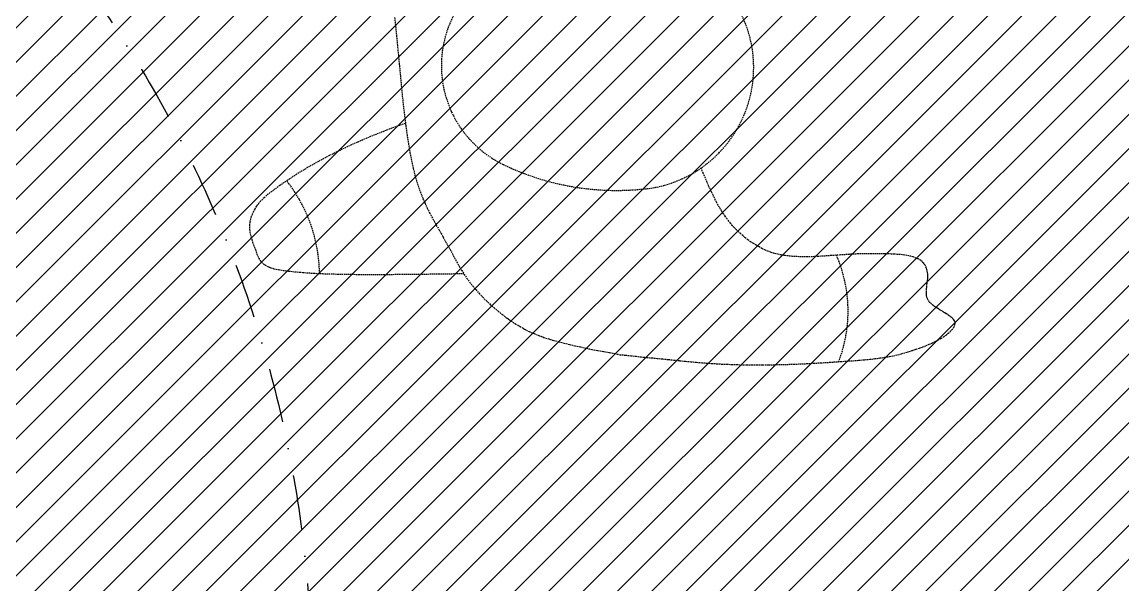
# Model space of a CAD drawing. Header units: millimetres. Extents: x -108767 to 78913, y -380878 to 1470.
# Drawn here: x -50439 to -49429, y -171128 to -170612 of the extents above; entities that cross this region are included whole.
import ezdxf

# ---------------------------------------------------------------- set-up
doc = ezdxf.new("R2010")
doc.units = ezdxf.units.MM
doc.header["$LTSCALE"] = 10
doc.linetypes.add('DASHDOT', pattern=[1, 0.5, -0.25, 0, -0.25])
doc.linetypes.add('HIDDEN2', pattern=[0.1875, 0.125, -0.0625])
for name, color, linetype in [('001增减墙体', 147, 'Continuous'), ('3-New Window', 4, 'Continuous'), ('DOOR', 60, 'Continuous')]:
    doc.layers.add(name, color=color, linetype=linetype)

# ---------------------------------------------------------------- blocks, each defined once
blk = doc.blocks.new('1')
at = {"color": 59, "linetype": 'HIDDEN2'}
for p, q in [((69037.4, 197898), (69033, 197897.4)), ((69037.4, 197898), (69033, 197897.4)), ((69041.9, 197898.6), (69037.4, 197898)), ((69041.9, 197898.6), (69037.4, 197898)), ((69046.7, 197899.2), (69041.9, 197898.6)), ((69046.7, 197899.2), (69041.9, 197898.6)), ((69051.7, 197899.6), (69046.7, 197899.2)), ((69051.7, 197899.6), (69046.7, 197899.2)), ((69056.9, 197900.1), (69051.7, 197899.6)), ((69056.9, 197900.1), (69051.7, 197899.6)), ((69062.3, 197900.5), (69056.9, 197900.1)), ((69062.3, 197900.5), (69056.9, 197900.1)), ((69067.9, 197900.9), (69062.3, 197900.5)), ((69067.9, 197900.9), (69062.3, 197900.5)), ((69073.7, 197901.3), (69067.9, 197900.9)), ((69073.7, 197901.3), (69067.9, 197900.9)), ((69079.7, 197901.7), (69073.7, 197901.3)), ((69079.7, 197901.7), (69073.7, 197901.3)), ((69085.9, 197902.1), (69079.7, 197901.7)), ((69085.9, 197902.1), (69079.7, 197901.7)), ((69092.1, 197902.5), (69085.9, 197902.1)), ((69092.1, 197902.5), (69085.9, 197902.1)), ((69098.4, 197902.8), (69092.1, 197902.5)), ((69098.4, 197902.8), (69092.1, 197902.5)), ((69104.7, 197903.2), (69098.4, 197902.8)), ((69104.7, 197903.2), (69098.4, 197902.8)), ((69110.9, 197903.5), (69104.7, 197903.2)), ((69110.9, 197903.5), (69104.7, 197903.2)), ((69117, 197903.7), (69110.9, 197903.5)), ((69117, 197903.7), (69110.9, 197903.5)), ((69123, 197903.9), (69117, 197903.7)), ((69123, 197903.9), (69117, 197903.7)), ((69128.8, 197904.1), (69123, 197903.9)), ((69128.8, 197904.1), (69123, 197903.9)), ((69134.5, 197904.2), (69128.8, 197904.1)), ((69134.5, 197904.2), (69128.8, 197904.1)), ((69139.9, 197904.3), (69134.5, 197904.2)), ((69139.9, 197904.3), (69134.5, 197904.2)), ((69145.2, 197904.4), (69139.9, 197904.3)), ((69145.2, 197904.4), (69139.9, 197904.3)), ((69150.3, 197904.4), (69145.2, 197904.4)), ((69150.3, 197904.4), (69145.2, 197904.4)), ((69155.3, 197904.3), (69150.3, 197904.4)), ((69155.3, 197904.3), (69150.3, 197904.4)), ((69160.1, 197904.3), (69155.3, 197904.3)), ((69160.1, 197904.3), (69155.3, 197904.3)), ((69164.8, 197904.2), (69160.1, 197904.3)), ((69164.8, 197904.2), (69160.1, 197904.3)), ((69169.3, 197904.1), (69164.8, 197904.2)), ((69169.3, 197904.1), (69164.8, 197904.2)), ((69173.8, 197903.9), (69169.3, 197904.1)), ((69173.8, 197903.9), (69169.3, 197904.1)), ((69178.2, 197903.8), (69173.8, 197903.9)), ((69178.2, 197903.8), (69173.8, 197903.9)), ((69182.7, 197903.6), (69178.2, 197903.8)), ((69182.7, 197903.6), (69178.2, 197903.8)), ((69187.1, 197903.3), (69182.7, 197903.6)), ((69187.1, 197903.3), (69182.7, 197903.6)), ((69191.6, 197903.1), (69187.1, 197903.3)), ((69191.6, 197903.1), (69187.1, 197903.3)), ((69196.2, 197902.7), (69191.6, 197903.1)), ((69196.2, 197902.7), (69191.6, 197903.1)), ((69201, 197902.4), (69196.2, 197902.7)), ((69201, 197902.4), (69196.2, 197902.7)), ((69205.9, 197901.9), (69201, 197902.4)), ((69205.9, 197901.9), (69201, 197902.4)), ((69210.9, 197901.5), (69205.9, 197901.9)), ((69210.9, 197901.5), (69205.9, 197901.9)), ((69216, 197901), (69210.9, 197901.5)), ((69216, 197901), (69210.9, 197901.5)), ((69221.2, 197900.5), (69216, 197901)), ((69221.2, 197900.5), (69216, 197901)), ((69226.5, 197900), (69221.2, 197900.5)), ((69226.5, 197900), (69221.2, 197900.5)), ((69231.7, 197899.4), (69226.5, 197900)), ((69231.7, 197899.4), (69226.5, 197900)), ((69236.8, 197898.9), (69231.7, 197899.4)), ((69236.8, 197898.9), (69231.7, 197899.4)), ((69241.9, 197898.4), (69236.8, 197898.9)), ((69241.9, 197898.4), (69236.8, 197898.9)), ((69246.9, 197897.9), (69241.9, 197898.4)), ((69246.9, 197897.9), (69241.9, 197898.4)), ((69251.7, 197897.5), (69246.9, 197897.9)), ((69251.7, 197897.5), (69246.9, 197897.9)), ((69256.5, 197897), (69251.7, 197897.5)), ((69256.5, 197897), (69251.7, 197897.5)), ((68998.3, 197887.8), (68995.3, 197886.7)), ((68998.3, 197887.8), (68995.3, 197886.7)), ((69001.3, 197888.9), (68998.3, 197887.8)), ((69001.3, 197888.9), (68998.3, 197887.8)), ((69004.5, 197890), (69001.3, 197888.9)), ((69004.5, 197890), (69001.3, 197888.9)), ((69007.6, 197891.1), (69004.5, 197890)), ((69007.6, 197891.1), (69004.5, 197890)), ((69010.9, 197892.1), (69007.6, 197891.1)), ((69010.9, 197892.1), (69007.6, 197891.1)), ((69014.2, 197893.1), (69010.9, 197892.1)), ((69014.2, 197893.1), (69010.9, 197892.1)), ((69017.7, 197894.1), (69014.2, 197893.1)), ((69017.7, 197894.1), (69014.2, 197893.1)), ((69021.3, 197895), (69017.7, 197894.1)), ((69021.3, 197895), (69017.7, 197894.1)), ((69025, 197895.9), (69021.3, 197895)), ((69025, 197895.9), (69021.3, 197895)), ((69028.9, 197896.7), (69025, 197895.9)), ((69028.9, 197896.7), (69025, 197895.9)), ((69033, 197897.4), (69028.9, 197896.7)), ((69033, 197897.4), (69028.9, 197896.7)), ((69261.3, 197896.5), (69256.5, 197897)), ((69261.3, 197896.5), (69256.5, 197897)), ((69266.1, 197896), (69261.3, 197896.5)), ((69266.1, 197896), (69261.3, 197896.5)), ((69270.9, 197895.4), (69266.1, 197896)), ((69270.9, 197895.4), (69266.1, 197896)), ((69275.8, 197895), (69270.9, 197895.4)), ((69275.8, 197895), (69270.9, 197895.4)), ((69280.7, 197894), (69275.8, 197895)), ((69280.7, 197894), (69275.8, 197895)), ((69285.8, 197893.1), (69280.7, 197894)), ((69285.8, 197893.1), (69280.7, 197894)), ((69291, 197892.2), (69285.8, 197893.1)), ((69291, 197892.2), (69285.8, 197893.1)), ((69296.2, 197891.2), (69291, 197892.2)), ((69296.2, 197891.2), (69291, 197892.2)), ((69301.5, 197890.2), (69296.2, 197891.2)), ((69301.5, 197890.2), (69296.2, 197891.2)), ((69306.7, 197889.1), (69301.5, 197890.2)), ((69306.7, 197889.1), (69301.5, 197890.2)), ((69311.9, 197887.9), (69306.7, 197889.1)), ((69311.9, 197887.9), (69306.7, 197889.1)), ((69317.1, 197886.8), (69311.9, 197887.9)), ((69317.1, 197886.8), (69311.9, 197887.9)), ((68979.2, 197878.6), (68977, 197877)), ((68979.2, 197878.6), (68977, 197877)), ((68981.6, 197880.1), (68979.2, 197878.6)), ((68981.6, 197880.1), (68979.2, 197878.6)), ((68984.1, 197881.5), (68981.6, 197880.1)), ((68984.1, 197881.5), (68981.6, 197880.1)), ((68986.8, 197882.9), (68984.1, 197881.5)), ((68986.8, 197882.9), (68984.1, 197881.5)), ((68989.5, 197884.2), (68986.8, 197882.9)), ((68989.5, 197884.2), (68986.8, 197882.9)), ((68992.3, 197885.4), (68989.5, 197884.2)), ((68992.3, 197885.4), (68989.5, 197884.2)), ((68995.3, 197886.7), (68992.3, 197885.4)), ((68995.3, 197886.7), (68992.3, 197885.4)), ((69322.2, 197885.6), (69317.1, 197886.8)), ((69322.2, 197885.6), (69317.1, 197886.8)), ((69327.1, 197884.4), (69322.2, 197885.6)), ((69327.1, 197884.4), (69322.2, 197885.6)), ((69332, 197883.2), (69327.1, 197884.4)), ((69332, 197883.2), (69327.1, 197884.4)), ((69336.7, 197881.9), (69332, 197883.2)), ((69336.7, 197881.9), (69332, 197883.2)), ((69341.4, 197880.6), (69336.7, 197881.9)), ((69341.4, 197880.6), (69336.7, 197881.9)), ((69345.9, 197879.1), (69341.4, 197880.6)), ((69345.9, 197879.1), (69341.4, 197880.6)), ((69350.4, 197877.5), (69345.9, 197879.1)), ((69350.4, 197877.5), (69345.9, 197879.1)), ((69354.8, 197875.7), (69350.4, 197877.5)), ((69354.8, 197875.7), (69350.4, 197877.5)), ((68968.8, 197867.7), (68968.6, 197866.4)), ((68968.8, 197867.7), (68968.6, 197866.4)), ((68969.4, 197869.2), (68968.8, 197867.7)), ((68969.4, 197869.2), (68968.8, 197867.7)), ((68970.3, 197870.7), (68969.4, 197869.2)), ((68970.3, 197870.7), (68969.4, 197869.2)), ((68971.6, 197872.2), (68970.3, 197870.7)), ((68971.6, 197872.2), (68970.3, 197870.7)), ((68973.1, 197873.8), (68971.6, 197872.2)), ((68973.1, 197873.8), (68971.6, 197872.2)), ((68975, 197875.4), (68973.1, 197873.8)), ((68975, 197875.4), (68973.1, 197873.8)), ((68977, 197877), (68975, 197875.4)), ((68977, 197877), (68975, 197875.4)), ((69359.2, 197873.8), (69354.8, 197875.7)), ((69359.2, 197873.8), (69354.8, 197875.7)), ((69363.5, 197871.6), (69359.2, 197873.8)), ((69363.5, 197871.6), (69359.2, 197873.8)), ((69367.7, 197869.2), (69363.5, 197871.6)), ((69367.7, 197869.2), (69363.5, 197871.6)), ((69371.9, 197866.7), (69367.7, 197869.2)), ((69371.9, 197866.7), (69367.7, 197869.2)), ((68968.6, 197866.4), (68968.7, 197865.2)), ((68968.6, 197866.4), (68968.7, 197865.2)), ((68968.7, 197865.2), (68969.2, 197864)), ((68968.7, 197865.2), (68969.2, 197864)), ((68969.2, 197864), (68969.9, 197862.9)), ((68969.2, 197864), (68969.9, 197862.9)), ((68969.9, 197862.9), (68970.8, 197861.9)), ((68969.9, 197862.9), (68970.8, 197861.9)), ((68970.8, 197861.9), (68971.8, 197860.9)), ((68970.8, 197861.9), (68971.8, 197860.9)), ((68971.8, 197860.9), (68973, 197860)), ((68971.8, 197860.9), (68973, 197860)), ((68973, 197860), (68974.3, 197859.1)), ((68973, 197860), (68974.3, 197859.1)), ((68974.3, 197859.1), (68975.6, 197858.2)), ((68974.3, 197859.1), (68975.6, 197858.2)), ((68975.6, 197858.2), (68976.9, 197857.4)), ((68975.6, 197858.2), (68976.9, 197857.4)), ((68976.9, 197857.4), (68978.2, 197856.5)), ((68976.9, 197857.4), (68978.2, 197856.5)), ((69376, 197864), (69371.9, 197866.7)), ((69376, 197864), (69371.9, 197866.7)), ((69380, 197861.1), (69376, 197864)), ((69380, 197861.1), (69376, 197864)), ((69383.9, 197858.2), (69380, 197861.1)), ((69383.9, 197858.2), (69380, 197861.1)), ((69387.7, 197855.1), (69383.9, 197858.2)), ((69387.7, 197855.1), (69383.9, 197858.2)), ((68978.2, 197856.5), (68979.6, 197855.7)), ((68978.2, 197856.5), (68979.6, 197855.7)), ((68979.6, 197855.7), (68980.9, 197854.8)), ((68979.6, 197855.7), (68980.9, 197854.8)), ((68980.9, 197854.8), (68982.3, 197854)), ((68980.9, 197854.8), (68982.3, 197854)), ((68982.3, 197854), (68983.7, 197853.1)), ((68982.3, 197854), (68983.7, 197853.1)), ((68983.7, 197853.1), (68985, 197852.3)), ((68983.7, 197853.1), (68985, 197852.3)), ((68985, 197852.3), (68986.4, 197851.4)), ((68985, 197852.3), (68986.4, 197851.4)), ((68986.4, 197851.4), (68987.8, 197850.4)), ((68986.4, 197851.4), (68987.8, 197850.4)), ((68987.8, 197850.4), (68989.1, 197849.5)), ((68987.8, 197850.4), (68989.1, 197849.5)), ((68989.1, 197849.5), (68990.3, 197848.4)), ((68989.1, 197849.5), (68990.3, 197848.4)), ((68990.3, 197848.4), (68991.4, 197847.3)), ((68990.3, 197848.4), (68991.4, 197847.3)), ((68991.4, 197847.3), (68992.4, 197846.2)), ((68991.4, 197847.3), (68992.4, 197846.2)), ((69391.4, 197852), (69387.7, 197855.1)), ((69391.4, 197852), (69387.7, 197855.1)), ((69395, 197848.8), (69391.4, 197852)), ((69395, 197848.8), (69391.4, 197852)), ((69398.5, 197845.6), (69395, 197848.8)), ((69398.5, 197845.6), (69395, 197848.8)), ((68992.4, 197846.2), (68993.3, 197844.9)), ((68992.4, 197846.2), (68993.3, 197844.9)), ((68993.3, 197844.9), (68994, 197843.6)), ((68993.3, 197844.9), (68994, 197843.6)), ((68994, 197843.6), (68994.5, 197842.2)), ((68994, 197843.6), (68994.5, 197842.2)), ((68994.5, 197842.2), (68994.8, 197840.7)), ((68994.5, 197842.2), (68994.8, 197840.7)), ((68994.8, 197840.7), (68995, 197839.1)), ((68994.8, 197840.7), (68995, 197839.1)), ((68995, 197839.1), (68995, 197837.5)), ((68995, 197839.1), (68995, 197837.5)), ((68995, 197837.5), (68995, 197835.9)), ((68995, 197837.5), (68995, 197835.9)), ((69401.8, 197842.3), (69398.5, 197845.6)), ((69401.8, 197842.3), (69398.5, 197845.6)), ((69405, 197839), (69401.8, 197842.3)), ((69405, 197839), (69401.8, 197842.3)), ((69408.1, 197835.6), (69405, 197839)), ((69408.1, 197835.6), (69405, 197839)), ((68994.1, 197828), (68993.9, 197826.5)), ((68994.1, 197828), (68993.9, 197826.5)), ((68994.3, 197829.5), (68994.1, 197828)), ((68994.3, 197829.5), (68994.1, 197828)), ((68994.5, 197831), (68994.3, 197829.5)), ((68994.5, 197831), (68994.3, 197829.5)), ((68994.7, 197832.6), (68994.5, 197831)), ((68994.7, 197832.6), (68994.5, 197831)), ((68994.8, 197834.2), (68994.7, 197832.6)), ((68994.8, 197834.2), (68994.7, 197832.6)), ((68995, 197835.9), (68994.8, 197834.2)), ((68995, 197835.9), (68994.8, 197834.2)), ((69411, 197832.1), (69408.1, 197835.6)), ((69411, 197832.1), (69408.1, 197835.6)), ((69413.7, 197828.6), (69411, 197832.1)), ((69413.7, 197828.6), (69411, 197832.1)), ((69416.4, 197825), (69413.7, 197828.6)), ((69416.4, 197825), (69413.7, 197828.6)), ((68993.8, 197823.6), (68993.7, 197822.3)), ((68993.8, 197823.6), (68993.7, 197822.3)), ((68993.7, 197822.3), (68993.8, 197820.9)), ((68993.7, 197822.3), (68993.8, 197820.9)), ((68993.9, 197826.5), (68993.8, 197825.1)), ((68993.9, 197826.5), (68993.8, 197825.1)), ((68993.8, 197825.1), (68993.8, 197823.6)), ((68993.8, 197825.1), (68993.8, 197823.6)), ((68993.8, 197820.9), (68994, 197819.5)), ((68993.8, 197820.9), (68994, 197819.5)), ((68994, 197819.5), (68994.2, 197818.1)), ((68994, 197819.5), (68994.2, 197818.1)), ((68994.2, 197818.1), (68994.6, 197816.8)), ((68994.2, 197818.1), (68994.6, 197816.8)), ((68994.6, 197816.8), (68995, 197815.4)), ((68994.6, 197816.8), (68995, 197815.4)), ((69418.9, 197821.3), (69416.4, 197825)), ((69418.9, 197821.3), (69416.4, 197825)), ((69421.2, 197817.6), (69418.9, 197821.3)), ((69421.2, 197817.6), (69418.9, 197821.3)), ((69455.8, 197821), (69419.3, 197820.5)), ((69455.8, 197821), (69419.3, 197820.5)), ((69423.5, 197813.8), (69421.2, 197817.6)), ((69423.5, 197813.8), (69421.2, 197817.6)), ((69489.7, 197821.3), (69455.8, 197821)), ((69489.7, 197821.3), (69455.8, 197821)), ((69515.6, 197821.3), (69489.7, 197821.3)), ((69515.6, 197821.3), (69489.7, 197821.3)), ((69534.8, 197821), (69515.6, 197821.3)), ((69534.8, 197821), (69515.6, 197821.3)), ((69548.9, 197820.6), (69534.8, 197821)), ((69548.9, 197820.6), (69534.8, 197821)), ((69559.2, 197820.1), (69548.9, 197820.6)), ((69559.2, 197820.1), (69548.9, 197820.6)), ((69567.1, 197819.5), (69559.2, 197820.1)), ((69567.1, 197819.5), (69559.2, 197820.1)), ((69573.9, 197818.9), (69567.1, 197819.5)), ((69573.9, 197818.9), (69567.1, 197819.5)), ((69579.8, 197818.3), (69573.9, 197818.9)), ((69579.8, 197818.3), (69573.9, 197818.9)), ((69585, 197817.6), (69579.8, 197818.3)), ((69585, 197817.6), (69579.8, 197818.3)), ((69589.4, 197816.9), (69585, 197817.6)), ((69589.4, 197816.9), (69585, 197817.6)), ((69593.2, 197816.1), (69589.4, 197816.9)), ((69593.2, 197816.1), (69589.4, 197816.9)), ((68995, 197815.4), (68995.6, 197814.1)), ((68995, 197815.4), (68995.6, 197814.1)), ((68995.6, 197814.1), (68996.2, 197812.9)), ((68995.6, 197814.1), (68996.2, 197812.9)), ((68996.2, 197812.9), (68997, 197811.7)), ((68996.2, 197812.9), (68997, 197811.7)), ((68997, 197811.7), (68997.9, 197810.6)), ((68997, 197811.7), (68997.9, 197810.6)), ((68997.9, 197810.6), (68998.9, 197809.5)), ((68997.9, 197810.6), (68998.9, 197809.5)), ((68998.9, 197809.5), (69000.1, 197808.6)), ((68998.9, 197809.5), (69000.1, 197808.6)), ((69000.1, 197808.6), (69001.3, 197807.7)), ((69000.1, 197808.6), (69001.3, 197807.7)), ((69001.3, 197807.7), (69002.7, 197807)), ((69001.3, 197807.7), (69002.7, 197807)), ((69002.7, 197807), (69004.2, 197806.6)), ((69002.7, 197807), (69004.2, 197806.6)), ((69004.2, 197806.6), (69005.8, 197805.7)), ((69004.2, 197806.6), (69005.8, 197805.7)), ((69425.7, 197810), (69423.5, 197813.8)), ((69425.7, 197810), (69423.5, 197813.8)), ((69427.8, 197806.2), (69425.7, 197810)), ((69427.8, 197806.2), (69425.7, 197810)), ((69596.4, 197815.2), (69593.2, 197816.1)), ((69596.4, 197815.2), (69593.2, 197816.1)), ((69599.1, 197814.1), (69596.4, 197815.2)), ((69599.1, 197814.1), (69596.4, 197815.2)), ((69601.3, 197812.9), (69599.1, 197814.1)), ((69601.3, 197812.9), (69599.1, 197814.1)), ((69603.2, 197811.6), (69601.3, 197812.9)), ((69603.2, 197811.6), (69601.3, 197812.9)), ((69604.8, 197810.1), (69603.2, 197811.6)), ((69604.8, 197810.1), (69603.2, 197811.6)), ((69606.1, 197808.4), (69604.8, 197810.1)), ((69606.1, 197808.4), (69604.8, 197810.1)), ((69607.2, 197806.6), (69606.1, 197808.4)), ((69607.2, 197806.6), (69606.1, 197808.4)), ((69608.2, 197804.7), (69607.2, 197806.6)), ((69608.2, 197804.7), (69607.2, 197806.6)), ((69005.8, 197805.7), (69007.4, 197805.2)), ((69005.8, 197805.7), (69007.4, 197805.2)), ((69007.4, 197805.2), (69009.2, 197804.7)), ((69007.4, 197805.2), (69009.2, 197804.7)), ((69009.2, 197804.7), (69011, 197804.3)), ((69009.2, 197804.7), (69011, 197804.3)), ((69011, 197804.3), (69012.9, 197803.9)), ((69011, 197804.3), (69012.9, 197803.9)), ((69012.9, 197803.9), (69014.9, 197803.6)), ((69012.9, 197803.9), (69014.9, 197803.6)), ((69014.9, 197803.6), (69017.1, 197803.3)), ((69014.9, 197803.6), (69017.1, 197803.3)), ((69017.1, 197803.3), (69019.3, 197803.1)), ((69017.1, 197803.3), (69019.3, 197803.1)), ((69019.3, 197803.1), (69021.8, 197802.9)), ((69019.3, 197803.1), (69021.8, 197802.9)), ((69021.8, 197802.9), (69024.4, 197802.7)), ((69021.8, 197802.9), (69024.4, 197802.7)), ((69024.4, 197802.7), (69027.3, 197802.6)), ((69024.4, 197802.7), (69027.3, 197802.6)), ((69027.3, 197802.6), (69030.4, 197802.4)), ((69027.3, 197802.6), (69030.4, 197802.4)), ((69030.4, 197802.4), (69033.8, 197802.4)), ((69030.4, 197802.4), (69033.8, 197802.4)), ((69033.8, 197802.4), (69037.4, 197802.3)), ((69033.8, 197802.4), (69037.4, 197802.3)), ((69037.4, 197802.3), (69041.2, 197802.3)), ((69037.4, 197802.3), (69041.2, 197802.3)), ((69041.2, 197802.3), (69045.2, 197802.3)), ((69041.2, 197802.3), (69045.2, 197802.3)), ((69045.2, 197802.3), (69049.2, 197802.3)), ((69045.2, 197802.3), (69049.2, 197802.3)), ((69049.2, 197802.3), (69053.3, 197802.4)), ((69049.2, 197802.3), (69053.3, 197802.4)), ((69053.3, 197802.4), (69057.5, 197802.5)), ((69053.3, 197802.4), (69057.5, 197802.5)), ((69057.5, 197802.5), (69061.6, 197802.7)), ((69057.5, 197802.5), (69061.6, 197802.7)), ((69061.6, 197802.7), (69065.8, 197802.9)), ((69061.6, 197802.7), (69065.8, 197802.9)), ((69065.8, 197802.9), (69069.8, 197803.2)), ((69065.8, 197802.9), (69069.8, 197803.2)), ((69069.8, 197803.2), (69073.9, 197803.5)), ((69069.8, 197803.2), (69073.9, 197803.5)), ((69073.9, 197803.5), (69077.9, 197803.8)), ((69073.9, 197803.5), (69077.9, 197803.8)), ((69077.9, 197803.8), (69081.9, 197804)), ((69077.9, 197803.8), (69081.9, 197804)), ((69081.9, 197804), (69085.9, 197804.3)), ((69081.9, 197804), (69085.9, 197804.3)), ((69085.9, 197804.3), (69089.9, 197804.6)), ((69085.9, 197804.3), (69089.9, 197804.6)), ((69089.9, 197804.6), (69093.9, 197804.8)), ((69089.9, 197804.6), (69093.9, 197804.8)), ((69093.9, 197804.8), (69098, 197805)), ((69093.9, 197804.8), (69098, 197805)), ((69098, 197805), (69102, 197805.1)), ((69098, 197805), (69102, 197805.1)), ((69102, 197805.1), (69106, 197805.1)), ((69102, 197805.1), (69106, 197805.1)), ((69106, 197805.1), (69110, 197805.1)), ((69106, 197805.1), (69110, 197805.1)), ((69110, 197805.1), (69113.9, 197805)), ((69110, 197805.1), (69113.9, 197805)), ((69113.9, 197805), (69117.7, 197804.8)), ((69113.9, 197805), (69117.7, 197804.8)), ((69117.7, 197804.8), (69121.4, 197804.4)), ((69117.7, 197804.8), (69121.4, 197804.4)), ((69121.4, 197804.4), (69124.9, 197804)), ((69121.4, 197804.4), (69124.9, 197804)), ((69124.9, 197804), (69128.2, 197803.5)), ((69124.9, 197804), (69128.2, 197803.5)), ((69128.2, 197803.5), (69131.4, 197802.8)), ((69128.2, 197803.5), (69131.4, 197802.8)), ((69131.4, 197802.8), (69134.5, 197802)), ((69131.4, 197802.8), (69134.5, 197802)), ((69134.5, 197802), (69137.5, 197801.1)), ((69134.5, 197802), (69137.5, 197801.1)), ((69137.5, 197801.1), (69140.3, 197800)), ((69137.5, 197801.1), (69140.3, 197800)), ((69140.3, 197800), (69143.1, 197798.9)), ((69140.3, 197800), (69143.1, 197798.9)), ((69143.1, 197798.9), (69145.8, 197797.6)), ((69143.1, 197798.9), (69145.8, 197797.6)), ((69145.8, 197797.6), (69148.5, 197796.1)), ((69145.8, 197797.6), (69148.5, 197796.1)), ((69429.8, 197802.4), (69427.8, 197806.2)), ((69429.8, 197802.4), (69427.8, 197806.2)), ((69431.9, 197798.6), (69429.8, 197802.4)), ((69431.9, 197798.6), (69429.8, 197802.4)), ((69434, 197794.8), (69431.9, 197798.6)), ((69434, 197794.8), (69431.9, 197798.6)), ((69609, 197802.7), (69608.2, 197804.7)), ((69609, 197802.7), (69608.2, 197804.7)), ((69609.8, 197800.6), (69609, 197802.7)), ((69609.8, 197800.6), (69609, 197802.7)), ((69610.5, 197798.5), (69609.8, 197800.6)), ((69610.5, 197798.5), (69609.8, 197800.6)), ((69611.3, 197796.3), (69610.5, 197798.5)), ((69611.3, 197796.3), (69610.5, 197798.5)), ((69148.5, 197796.1), (69151.1, 197794.6)), ((69148.5, 197796.1), (69151.1, 197794.6)), ((69151.1, 197794.6), (69153.7, 197793)), ((69151.1, 197794.6), (69153.7, 197793)), ((69153.7, 197793), (69156.3, 197791.3)), ((69153.7, 197793), (69156.3, 197791.3)), ((69156.3, 197791.3), (69158.8, 197789.5)), ((69156.3, 197791.3), (69158.8, 197789.5)), ((69158.8, 197789.5), (69161.1, 197787.6)), ((69158.8, 197789.5), (69161.1, 197787.6)), ((69161.1, 197787.6), (69163.4, 197785.7)), ((69161.1, 197787.6), (69163.4, 197785.7)), ((69436, 197791.1), (69434, 197794.8)), ((69436, 197791.1), (69434, 197794.8)), ((69438.1, 197787.4), (69436, 197791.1)), ((69438.1, 197787.4), (69436, 197791.1)), ((69440.2, 197783.7), (69438.1, 197787.4)), ((69440.2, 197783.7), (69438.1, 197787.4)), ((69612.2, 197794.1), (69611.3, 197796.3)), ((69612.2, 197794.1), (69611.3, 197796.3)), ((69613, 197791.8), (69612.2, 197794.1)), ((69613, 197791.8), (69612.2, 197794.1)), ((69613.7, 197789.5), (69613, 197791.8)), ((69613.7, 197789.5), (69613, 197791.8)), ((69614.4, 197787.2), (69613.7, 197789.5)), ((69614.4, 197787.2), (69613.7, 197789.5)), ((69615, 197784.9), (69614.4, 197787.2)), ((69615, 197784.9), (69614.4, 197787.2)), ((69163.4, 197785.7), (69165.6, 197783.9)), ((69163.4, 197785.7), (69165.6, 197783.9)), ((69165.6, 197783.9), (69167.6, 197782)), ((69165.6, 197783.9), (69167.6, 197782)), ((69167.6, 197782), (69169.5, 197780.1)), ((69167.6, 197782), (69169.5, 197780.1)), ((69169.5, 197780.1), (69171.3, 197778.3)), ((69169.5, 197780.1), (69171.3, 197778.3)), ((69171.3, 197778.3), (69173, 197776.4)), ((69171.3, 197778.3), (69173, 197776.4)), ((69173, 197776.4), (69174.6, 197774.4)), ((69173, 197776.4), (69174.6, 197774.4)), ((69442.3, 197780.1), (69440.2, 197783.7)), ((69442.3, 197780.1), (69440.2, 197783.7)), ((69444.5, 197776.3), (69442.3, 197780.1)), ((69444.5, 197776.3), (69442.3, 197780.1)), ((69446.6, 197772.5), (69444.5, 197776.3)), ((69446.6, 197772.5), (69444.5, 197776.3)), ((69615.5, 197782.5), (69615, 197784.9)), ((69615.5, 197782.5), (69615, 197784.9)), ((69615.8, 197780.1), (69615.5, 197782.5)), ((69615.8, 197780.1), (69615.5, 197782.5)), ((69615.9, 197777.8), (69615.8, 197780.1)), ((69615.9, 197777.8), (69615.8, 197780.1)), ((69615.8, 197775.4), (69615.9, 197777.8)), ((69615.8, 197775.4), (69615.9, 197777.8)), ((69174.6, 197774.4), (69176.2, 197772.4)), ((69174.6, 197774.4), (69176.2, 197772.4)), ((69176.2, 197772.4), (69177.8, 197770.3)), ((69176.2, 197772.4), (69177.8, 197770.3)), ((69177.8, 197770.3), (69179.5, 197768)), ((69177.8, 197770.3), (69179.5, 197768)), ((69179.5, 197768), (69181.2, 197765.6)), ((69179.5, 197768), (69181.2, 197765.6)), ((69448.7, 197768.7), (69446.6, 197772.5)), ((69448.7, 197768.7), (69446.6, 197772.5)), ((69450.8, 197764.7), (69448.7, 197768.7)), ((69450.8, 197764.7), (69448.7, 197768.7)), ((69613.4, 197766), (69614.3, 197768.3)), ((69613.4, 197766), (69614.3, 197768.3)), ((69614.3, 197768.3), (69615, 197770.7)), ((69614.3, 197768.3), (69615, 197770.7)), ((69615, 197770.7), (69615.5, 197773.1)), ((69615, 197770.7), (69615.5, 197773.1)), ((69615.5, 197773.1), (69615.8, 197775.4)), ((69615.5, 197773.1), (69615.8, 197775.4)), ((69181.2, 197765.6), (69183, 197762.9)), ((69181.2, 197765.6), (69183, 197762.9)), ((69183, 197762.9), (69185, 197759.5)), ((69183, 197762.9), (69185, 197759.5)), ((69185, 197759.5), (69187.5, 197754.9)), ((69185, 197759.5), (69187.5, 197754.9)), ((69452.8, 197760.6), (69450.8, 197764.7)), ((69452.8, 197760.6), (69450.8, 197764.7)), ((69454.8, 197756.3), (69452.8, 197760.6)), ((69454.8, 197756.3), (69452.8, 197760.6)), ((69456.8, 197751.8), (69454.8, 197756.3)), ((69456.8, 197751.8), (69454.8, 197756.3)), ((69605.4, 197753.8), (69607.7, 197756.4)), ((69605.4, 197753.8), (69607.7, 197756.4)), ((69607.7, 197756.4), (69609.6, 197758.9)), ((69607.7, 197756.4), (69609.6, 197758.9)), ((69609.6, 197758.9), (69611.1, 197761.3)), ((69609.6, 197758.9), (69611.1, 197761.3)), ((69611.1, 197761.3), (69612.3, 197763.6)), ((69611.1, 197761.3), (69612.3, 197763.6)), ((69612.3, 197763.6), (69613.4, 197766)), ((69612.3, 197763.6), (69613.4, 197766)), ((69187.5, 197754.9), (69190.7, 197748.5)), ((69187.5, 197754.9), (69190.7, 197748.5)), ((69190.7, 197748.5), (69194.7, 197739.9)), ((69190.7, 197748.5), (69194.7, 197739.9)), ((69458.7, 197747), (69456.8, 197751.8)), ((69458.7, 197747), (69456.8, 197751.8)), ((69460.6, 197741.9), (69458.7, 197747)), ((69460.6, 197741.9), (69458.7, 197747)), ((69593.9, 197744), (69598.6, 197747.6)), ((69593.9, 197744), (69598.6, 197747.6)), ((69598.6, 197747.6), (69602.4, 197750.9)), ((69598.6, 197747.6), (69602.4, 197750.9)), ((69602.4, 197750.9), (69605.4, 197753.8)), ((69602.4, 197750.9), (69605.4, 197753.8)), ((69194.7, 197739.9), (69199.6, 197728.5)), ((69194.7, 197739.9), (69199.6, 197728.5)), ((69462.4, 197736.4), (69460.6, 197741.9)), ((69462.4, 197736.4), (69460.6, 197741.9)), ((69464.1, 197730.5), (69462.4, 197736.4)), ((69464.1, 197730.5), (69462.4, 197736.4)), ((69581, 197734.9), (69588.1, 197739.7)), ((69581, 197734.9), (69588.1, 197739.7)), ((69588.1, 197739.7), (69593.9, 197744)), ((69588.1, 197739.7), (69593.9, 197744)), ((69199.6, 197728.5), (69201.7, 197723.5)), ((69199.6, 197728.5), (69201.7, 197723.5)), ((69465.7, 197724), (69464.1, 197730.5)), ((69465.7, 197724), (69464.1, 197730.5)), ((69562.6, 197723.3), (69572.6, 197729.4)), ((69562.6, 197723.3), (69572.6, 197729.4)), ((69572.6, 197729.4), (69581, 197734.9)), ((69572.6, 197729.4), (69581, 197734.9)), ((69467.2, 197717.1), (69465.7, 197724)), ((69467.2, 197717.1), (69465.7, 197724)), ((69468.7, 197709.6), (69467.2, 197717.1)), ((69468.7, 197709.6), (69467.2, 197717.1)), ((69537.6, 197709.7), (69551, 197716.7)), ((69537.6, 197709.7), (69551, 197716.7)), ((69551, 197716.7), (69562.6, 197723.3)), ((69551, 197716.7), (69562.6, 197723.3)), ((69470, 197701.8), (69468.7, 197709.6)), ((69470, 197701.8), (69468.7, 197709.6)), ((69522.3, 197702.4), (69537.6, 197709.7)), ((69522.3, 197702.4), (69537.6, 197709.7)), ((69471.3, 197693.5), (69470, 197701.8)), ((69471.3, 197693.5), (69470, 197701.8)), ((69504.9, 197694.8), (69522.3, 197702.4)), ((69504.9, 197694.8), (69522.3, 197702.4)), ((69472.5, 197684.9), (69471.3, 197693.5)), ((69472.5, 197684.9), (69471.3, 197693.5)), ((69472.8, 197682.7), (69485.4, 197687.1)), ((69472.8, 197682.7), (69485.4, 197687.1)), ((69485.4, 197687.1), (69504.9, 197694.8)), ((69485.4, 197687.1), (69504.9, 197694.8)), ((69473.6, 197676), (69472.5, 197684.9)), ((69473.6, 197676), (69472.5, 197684.9)), ((69474.7, 197666.9), (69473.6, 197676)), ((69474.7, 197666.9), (69473.6, 197676)), ((69475.7, 197657.7), (69474.7, 197666.9)), ((69475.7, 197657.7), (69474.7, 197666.9)), ((69476.6, 197648.3), (69475.7, 197657.7)), ((69476.6, 197648.3), (69475.7, 197657.7)), ((69477.5, 197638.8), (69476.6, 197648.3)), ((69477.5, 197638.8), (69476.6, 197648.3)), ((69478.4, 197629.4), (69477.5, 197638.8)), ((69478.4, 197629.4), (69477.5, 197638.8)), ((69479.3, 197620.1), (69478.4, 197629.4)), ((69479.3, 197620.1), (69478.4, 197629.4)), ((69480.2, 197611), (69479.3, 197620.1)), ((69480.2, 197611), (69479.3, 197620.1)), ((69481, 197602.2), (69480.2, 197611)), ((69481, 197602.2), (69480.2, 197611)), ((69481.9, 197593.7), (69481, 197602.2)), ((69481.9, 197593.7), (69481, 197602.2)), ((69482.8, 197585.6), (69481.9, 197593.7)), ((69482.8, 197585.6), (69481.9, 197593.7))]:
    blk.add_line(p, q, dxfattribs=at)
for centre, radius, start, end in [((69195.3, 197855), 128.5, 158.8156, 203.5264), ((69195.3, 197855), 128.5, 158.8156, 203.5264), ((69692.4, 197822.4), 140.8, 180.7937, 218.1712), ((69692.4, 197822.4), 140.8, 180.7937, 218.1712), ((69265.5, 197631.5), 112.1, 96.3389, 255.3837), ((69265.5, 197631.5), 112.1, 96.3389, 255.3837), ((69279.4, 197506.1), 238.1, 64.202, 96.3389), ((69339.2, 197629.8), 100.7, 298.5092, 64.202), ((69339.2, 197629.8), 100.7, 298.5092, 64.202)]:
    blk.add_arc(centre, radius, start, end, dxfattribs=at)
blk = doc.blocks.new('*U209')
at = {"color": 251, "linetype": 'DASHDOT'}
blk.add_arc((2.11, 7.08), 109.68, 356.301, 89.664, dxfattribs=at)

msp = doc.modelspace()

# ---------------------------------------------------------------- hatches: boundary and pattern name
at = {"layer": '001增减墙体', "ltscale": 10}
h = msp.add_hatch(dxfattribs=at)
h.set_pattern_fill('ANSI31', color=251, scale=7)
h.set_pattern_definition([(45, (-70270.71, -180008.131), (-15.715448, 15.715448), [])])
h.paths.add_polyline_path([(-52150.9, -171429.9), (-52150.9, -170089.9), (-51340.9, -170089.9), (-51340.9, -169529.9), (-49130.9, -169529.9), (-49130.9, -171594.9), (-51340.9, -171594.9), (-51340.9, -171429.9)])

# ---------------------------------------------------------------- block references
at = {"layer": '3-New Window', "color": 30, "rotation": 180}
msp.add_blockref('1', (19385.6, 26978.1), dxfattribs=at)
at = {"layer": 'DOOR', "xscale": -10, "yscale": 10, "zscale": 10, "rotation": 270}
msp.add_blockref('*U209', (-51340.9, -171239.9), dxfattribs=at)

doc.saveas('drawing.dxf')
